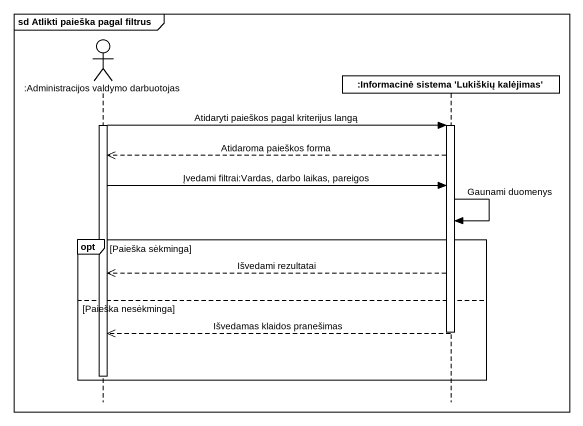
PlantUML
@startuml
mainframe sd Atlikti paieška pagal filtrus
hide footbox
actor ":Administracijos valdymo darbuotojas" as Administracijos_valdymo
participant ":Informacinė sistema 'Lukiškių kalėjimas'" as Informacinė_sistema

activate Administracijos_valdymo
Administracijos_valdymo -> Informacinė_sistema : Atidaryti paieškos pagal kriterijus langą
activate Informacinė_sistema
Informacinė_sistema -->> Administracijos_valdymo : Atidaroma paieškos forma
Administracijos_valdymo -> Informacinė_sistema : Įvedami filtrai:Vardas, darbo laikas, pareigos
Informacinė_sistema -> Informacinė_sistema : Gaunami duomenys
opt Paieška sėkminga
  Informacinė_sistema -->> Administracijos_valdymo : Išvedami rezultatai
else Paieška nesėkminga
  deactivate Informacinė_sistema
  Informacinė_sistema -->> Administracijos_valdymo : Išvedamas klaidos pranešimas
  deactivate Administracijos_valdymo
end
@enduml
